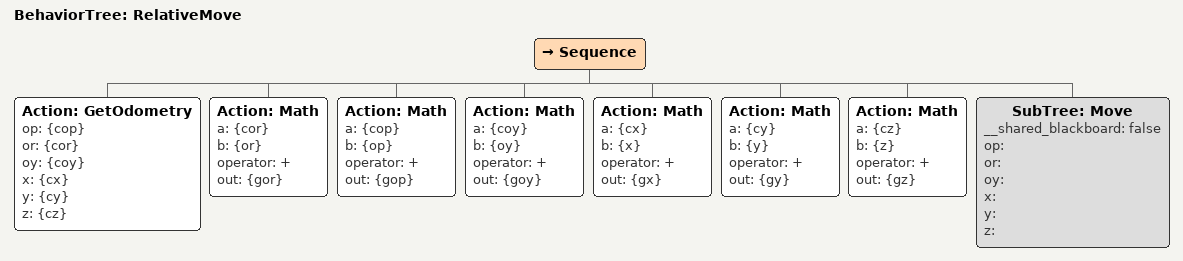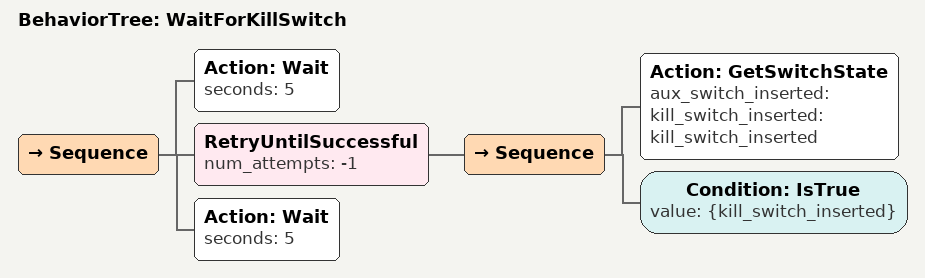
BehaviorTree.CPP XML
<BehaviorTree ID="RelativeMove">
    <Sequence>
        <Action ID="GetOdometry" op="{cop}" or="{cor}" oy="{coy}" x="{cx}" y="{cy}" z="{cz}"/>
        <Action ID="Math" a="{cor}" b="{or}" operator="+" out="{gor}"/>
        <Action ID="Math" a="{cop}" b="{op}" operator="+" out="{gop}"/>
        <Action ID="Math" a="{coy}" b="{oy}" operator="+" out="{goy}"/>
        <Action ID="Math" a="{cx}" b="{x}" operator="+" out="{gx}"/>
        <Action ID="Math" a="{cy}" b="{y}" operator="+" out="{gy}"/>
        <Action ID="Math" a="{cz}" b="{z}" operator="+" out="{gz}"/>
        <SubTree ID="Move" __shared_blackboard="false" op="" or="" oy="" x="" y="" z=""/>
    </Sequence>
</BehaviorTree>

<BehaviorTree ID="WaitForKillSwitch">
    <Sequence>
        <Action ID="Wait" seconds="5"/>
        <RetryUntilSuccessful num_attempts="-1">
            <Sequence>
                <Action ID="GetSwitchState" aux_switch_inserted="" kill_switch_inserted="kill_switch_inserted"/>
                <Condition ID="IsTrue" value="{kill_switch_inserted}"/>
            </Sequence>
        </RetryUntilSuccessful>
        <Action ID="Wait" seconds="5"/>
    </Sequence>
</BehaviorTree>
